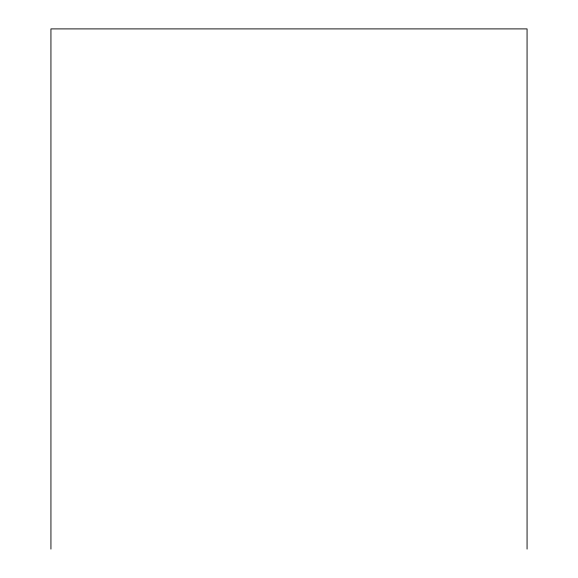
<?xml version="1.0" encoding="UTF-8"?>
<svg xmlns="http://www.w3.org/2000/svg" width="578" height="578" viewBox="0 0 578 578"><rect width="100%" height="100%" fill="white"/><g stroke="black" fill="none" stroke-linecap="round" stroke-linejoin="round"><path stroke-width="0.87" d="M527.064 549.1L527.064 28.9L50.936 28.9L50.936 549.1"/></g></svg>
